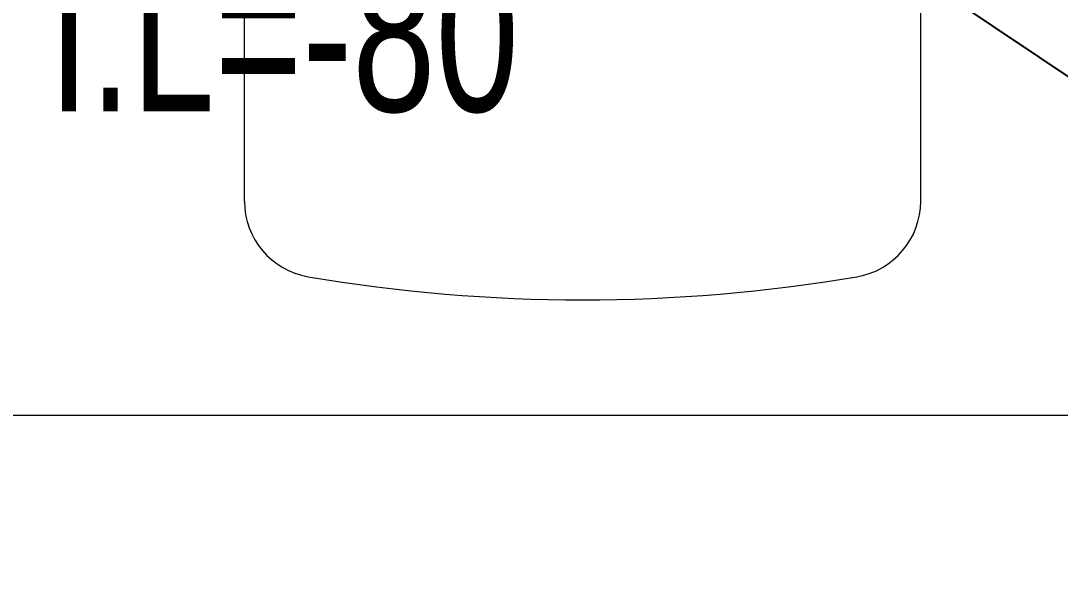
# Model space of a CAD drawing. Header units: millimetres. Extents: x -160614 to 59925, y -157025 to 0.
# Drawn here: x -30131 to -29453, y -109957 to -109595 of the extents above; entities that cross this region are included whole.
import ezdxf
from ezdxf import colors
from ezdxf.entities.mleader import LeaderData, LeaderLine
from ezdxf.math import Vec2, Vec3

# ---------------------------------------------------------------- set-up
doc = ezdxf.new("R2010")
doc.units = ezdxf.units.MM
doc.header["$LTSCALE"] = 8
doc.layers.get('0').update_dxf_attribs({"color": 9, "lineweight": 5})
doc.layers.add('72_EGR_EQP_TAG', color=9, linetype='Continuous', lineweight=5)
doc.layers.add('LOADING', color=9, linetype='Continuous', lineweight=5)
doc.layers.add('A-EXH', color=1, linetype='Continuous')
doc.layers.add('M-TEXT-RP', color=7, linetype='Continuous')
doc.layers.get('0').off()
doc.layers.get('0').freeze()
doc.styles.add('LEROY100', font='arial.ttf', dxfattribs={"width": 0.7})

# ---------------------------------------------------------------- blocks, each defined once
blk = doc.blocks.new('_Origin')
at = {"color": 0, "linetype": 'ByBlock', "lineweight": -2}
blk.add_line((0, 0), (-1, 0), dxfattribs=at)
blk.add_circle((0, 0), 0.5, dxfattribs=at)
blk = doc.blocks.new('GF21018-P')
for p, q in [((-0.2207, 0.47563), (-0.2207, 0.0675)), ((0.22049, 0.47563), (0.22049, 0.0675))]:
    blk.add_line(p, q)
for centre, radius, start, end in [((-0.0001, -0.52948), 1.06948, 80.36712, 99.63288), ((-0.1707, 0.47563), 0.05, 99.63288, 180), ((0.17049, 0.47563), 0.05, 0, 80.36712)]:
    blk.add_arc(centre, radius, start, end)
blk = doc.blocks.new('1stF')
at = {"layer": 'LOADING', "color": 9, "elevation": 0.06}
blk.add_lwpolyline([(-30707.23, -109852.01), (-30707.23, -110602.01), (-29207.23, -110602.01), (-29207.23, -109852.01)], close=True, dxfattribs=at)
at = {"layer": 'LOADING', "color": 9, "extrusion": (2.24021e-05, 7.77426e-06, 1), "xscale": 1000, "yscale": 1000, "zscale": 1000, "rotation": 179.9985892349693}
blk.add_blockref('GF21018-P', (-29764.86, -109236.64, -1.48), dxfattribs=at)
blk = doc.blocks.new('HVACFF')
at = {"layer": 'M-TEXT-RP', "lineweight": 15}
ml = blk.add_multileader_mtext('Standard', dxfattribs=at)
ml.set_content('\\A1;REF.PIPE{\\H0.99997x;\\P\\A0;\\H1.00003x;\\C1;I.L=-80}', color=256, style='LEROY100')
ml.set_leader_properties()
ml.set_arrow_properties(name='ORIGIN')
ml.build(insert=Vec2(0, 0))
ml.multileader.update_dxf_attribs({"text_left_attachment_type": 2, "text_right_attachment_type": 2, "dogleg_length": 277.49, "arrow_head_size": 50})
ctx = ml.context
ctx.base_point, ctx.char_height, ctx.arrow_head_size, ctx.landing_gap_size, ctx.plane_origin = Vec3(-30133.39, -109538.19), 100, 50, 20, Vec3(-29149.77, -106010.78)
ctx.left_attachment, ctx.right_attachment = 2, 2
notes = []
notes.append((ctx, [(1, (1, 1, 0), (-29586.39, -109538.19), (-1, 0), 74.34, [(0, [(-29021.21, -109917.4)], 0, [])])]))
ctx.mtext.insert, ctx.mtext.width, ctx.mtext.line_spacing_factor, ctx.mtext.flow_direction = Vec3(-30113.39, -109420.46), 43.9836, 0.8, 5
ml = blk.add_multileader_mtext('Standard', dxfattribs=at)
ml.set_content('\\A1;REF.PIPE{\\H0.99997x;\\P\\A0;\\H1.00003x;\\C1;I.L=-80}', color=256, style='LEROY100')
ml.set_leader_properties()
ml.set_arrow_properties(name='ORIGIN')
ml.build(insert=Vec2(0, 0))
ml.multileader.update_dxf_attribs({"text_left_attachment_type": 2, "text_right_attachment_type": 2, "dogleg_length": 277.49, "arrow_head_size": 50})
ctx = ml.context
ctx.base_point, ctx.char_height, ctx.arrow_head_size, ctx.landing_gap_size, ctx.plane_origin = Vec3(-30133.39, -109538.19), 100, 50, 20, Vec3(-29149.77, -106010.78)
ctx.left_attachment, ctx.right_attachment = 2, 2
notes.append((ctx, [(1, (1, 1, 0), (-29586.39, -109538.19), (-1, 0), 74.34, [(0, [(-29021.21, -109917.4)], 0, [])])]))
ctx.mtext.insert, ctx.mtext.width, ctx.mtext.line_spacing_factor, ctx.mtext.flow_direction = Vec3(-30113.39, -109420.46), 43.9836, 0.8, 5
for ctx, leaders in notes:
    for number, flags, end, landing, length, lines in leaders:
        leader = LeaderData()
        leader.index, (leader.has_last_leader_line, leader.has_dogleg_vector, leader.attachment_direction) = number, flags
        leader.last_leader_point, leader.dogleg_vector, leader.dogleg_length = Vec3(end), Vec3(landing), length
        for number, points, colour, breaks in lines:
            line = LeaderLine()
            line.index, line.vertices, line.color, line.breaks = number, Vec3.list(points), colors.encode_raw_color(colour), breaks
            leader.lines.append(line)
        ctx.leaders.append(leader)

msp = doc.modelspace()

# ---------------------------------------------------------------- block references
at = {"layer": '72_EGR_EQP_TAG'}
msp.add_blockref('1stF', (0, 0), dxfattribs=at)
at = {"layer": 'A-EXH'}
msp.add_blockref('HVACFF', (0, 0), dxfattribs=at)

doc.saveas('drawing.dxf')
